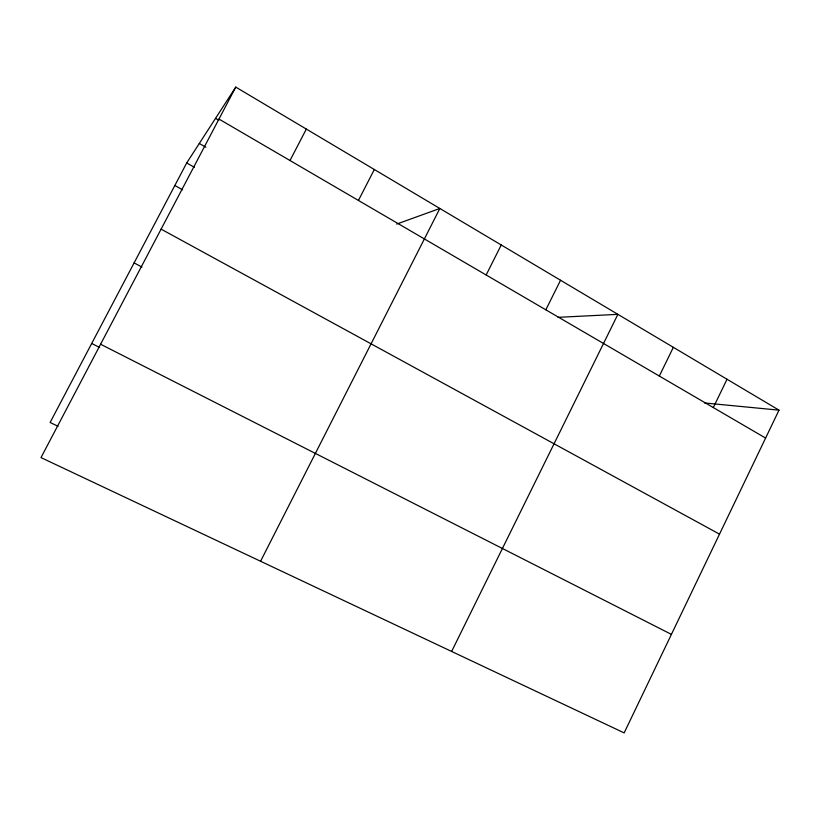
<?xml version="1.0" encoding="UTF-8"?>
<svg xmlns="http://www.w3.org/2000/svg" width="820" height="820" viewBox="0 0 820 820"><rect width="100%" height="100%" fill="white"/><g stroke="black" fill="none" stroke-linecap="round" stroke-linejoin="round"><path stroke-width="1.23" d="M779 410.154L624.153 732.895L41 457.601L235.76 87.105L779 410.154L704.452 402.948M713.318 407.56L727.022 379.25M659.321 376.052L673.353 347.332M451.635 651.449L617.89 314.347L558.01 317.34M545.833 309.816L560.552 280.255M486.157 274.987L501.245 244.985M260.575 561.259L439.858 208.475L396.726 224.065M358.432 200.449L374.32 169.504M290.003 160.515L306.332 129.078M235.76 87.105L186.704 162.954L50.122 422.474L58.046 426.297M100.593 344.236L671.416 634.383M91.707 343.467L99.671 347.506M134.111 262.892L141.952 267.074M161.099 229.139L719.509 534.148M174.845 185.484L182.563 189.799M186.704 162.954L194.381 167.311M199.301 143.469L205.861 147.231M218.96 119.054L765.603 438.075M215.527 118.377L218.817 120.294"/></g></svg>
